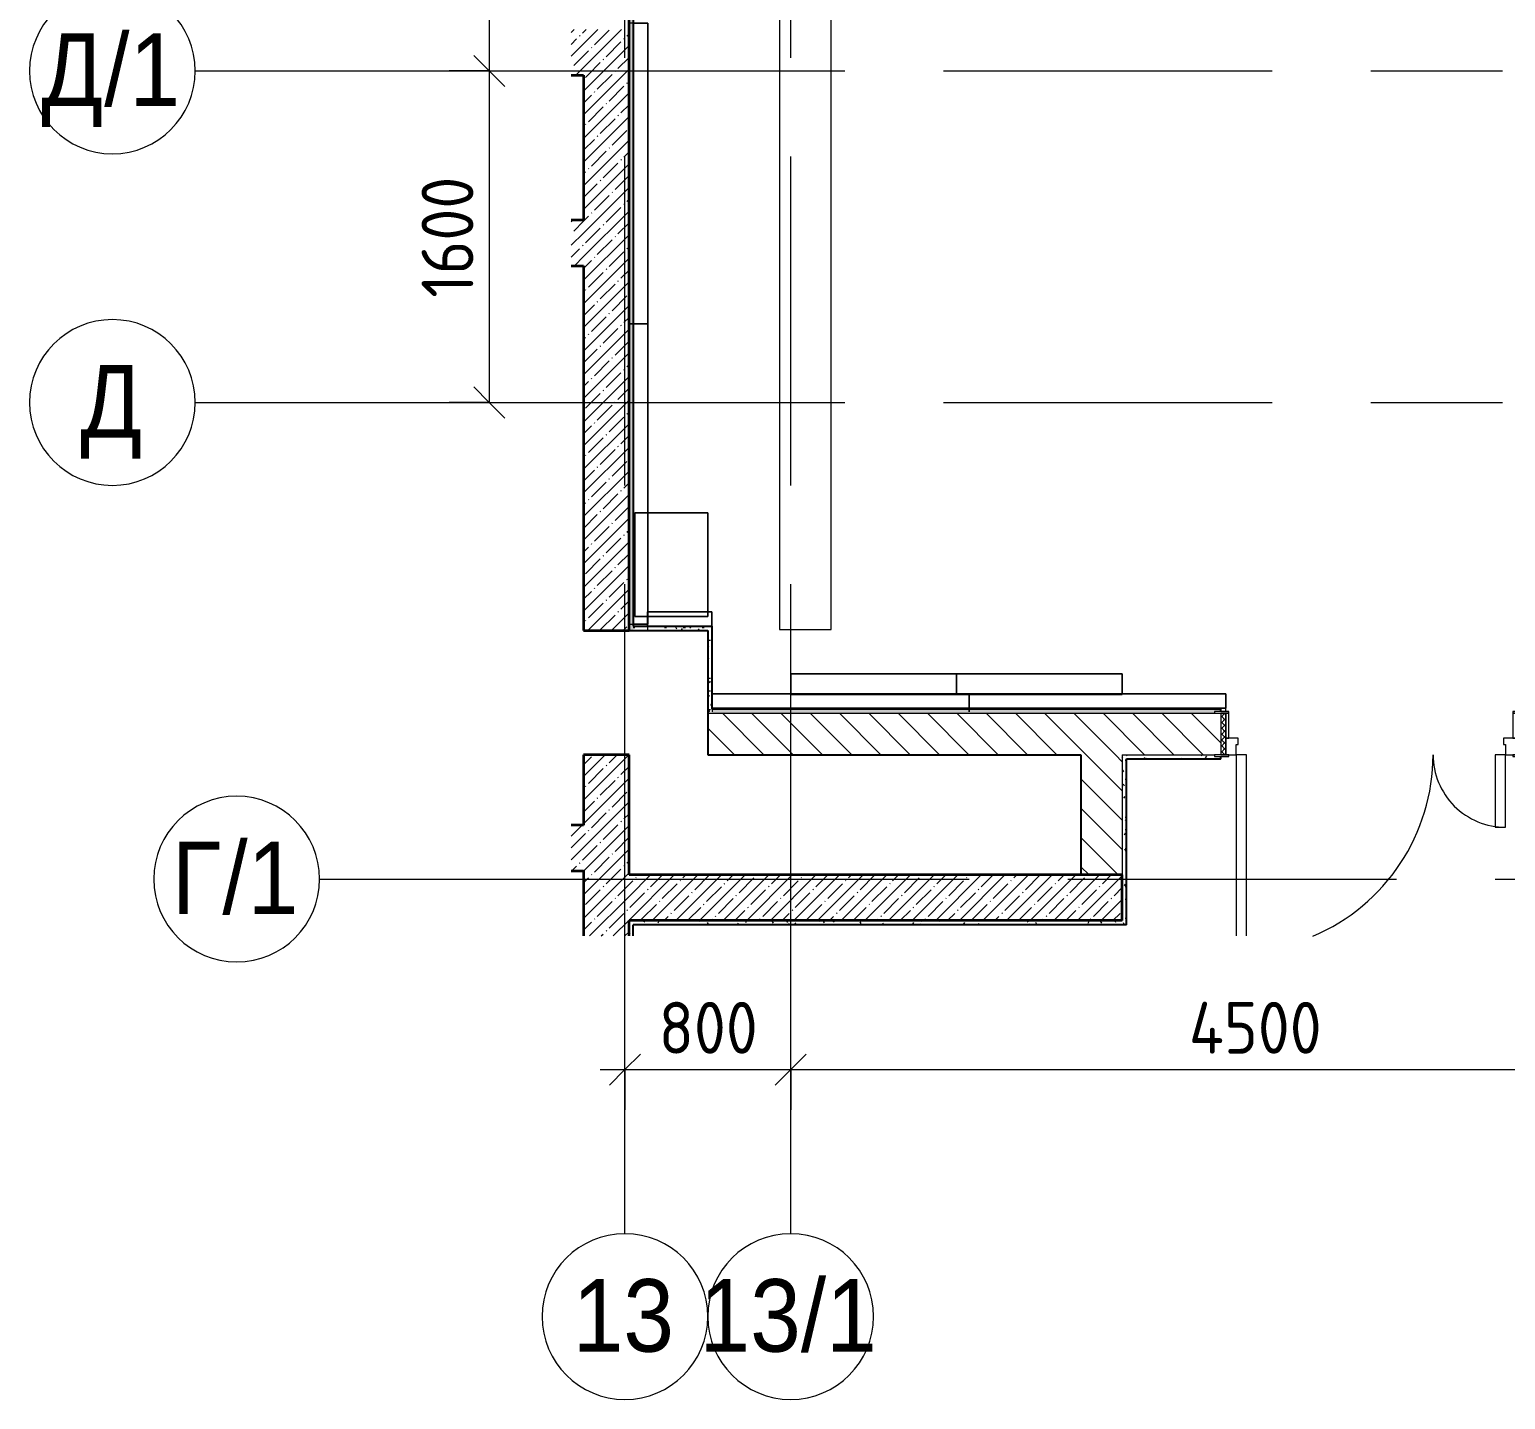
# Model space of a CAD drawing. Header units: millimetres. Extents: x 855 to 80408, y -1987 to 27400.
# Drawn here: x 8848 to 15972, y 8589 to 15200 of the extents above; entities that cross this region are included whole.
import ezdxf

# ---------------------------------------------------------------- set-up
doc = ezdxf.new("R2010")
doc.units = ezdxf.units.MM
doc.linetypes.add('Осевая', pattern=[3175, 635, -476.25, 1587.5, -476.25])
for name, color, linetype, lineweight in [('A-ANNO-DIMS', 7, 'Continuous', 9), ('A-ANNO-DIMS-100', 7, 'Continuous', 9), ('A-DOOR', 7, 'Continuous', 9), ('A-DOOR-1', 7, 'Continuous', 13), ('A-DOOR-FRAM', 7, 'Continuous', 13), ('A-DOOR-FRAM-1', 7, 'Continuous', 9), ('A-WALL', 7, 'Continuous', 9), ('I-WALL', 7, 'Continuous', 9), ('Оси', 7, 'Continuous', 9), ('Оси-1', 7, 'Continuous', 20), ('Оси-2', 7, 'Осевая', 9)]:
    doc.layers.add(name, color=color, linetype=linetype, lineweight=lineweight)
for name, color, linetype, lineweight, true_color in [('A-WALL-1', 7, 'Continuous', 25, 0x3c3c3c), ('A-WALL-2', 7, 'Continuous', 35, 0x3c3c3c), ('A-WALL-FNSH-2', 7, 'Continuous', 13, 0x3c3c3c), ('I-FURN-1', 7, 'Continuous', 9, 0xf0f0f0)]:
    doc.layers.add(name, color=color, linetype=linetype, lineweight=lineweight, true_color=true_color)
doc.styles.add('Arial', font='arial.ttf', dxfattribs={"width": 0.9, "height": 350})
doc.styles.add('ISOCPEUR_1', font='isocpeur.ttf', dxfattribs={"width": 0.9, "height": 250})
doc.dimstyles.new('ISO-2_5_0_9К_БОЛЬШОЙ', dxfattribs={"dimscale": 304.8, "dimtxt": 248.995294, "dimasz": 0.492126, "dimexe": 0.393701, "dimexo": 0.984252, "dimgap": 0, "dimtad": 1, "dimdec": 0, "dimrnd": 10, "dimzin": 0, "dimdsep": 46, "dimtxsty": 'ISOCPEUR_1', "dimblk1": 'OBLIQUE', "dimblk2": 'OBLIQUE', "dimsah": 1, "dimcen": 0.09, "dimdle": 0.393701, "dimazin": 0, "dimtfac": 1, "dimtdec": 4, "dimtix": 1, "dimtmove": 0, "dimatfit": 3, "dimfxl": 1, "dimtvp": 1, "dimtolj": 1, "dimtzin": 0, "dimarcsym": 2})
pattern_1 = [(135, (-30638.25, 0), (-70.71068, -70.71068), [])]
pattern_2 = [(45, (-30638.255, 0), (-57.02463, 57.02463), []), (45, (-30581.23, 0), (-57.02463, 57.02463), [100.806, -20.161, 3.353, -16.808])]
pattern_3 = [(0, (-30638.255, 0), (121.92, 30.48), [10.058, -81.382, 10.058, -81.382, -487.68]), (0, (-30638.255, 0), (121.92, 30.48), [-182.88, 10.058, -172.822, 10.058, -81.382, -213.36]), (0, (-30638.255, 0), (121.92, 30.48), [-457.2, 10.058, -50.902, 10.058, -142.342]), (120, (-30592.535, 15.24), (-87.356454, 90.345817), [10.058, -81.382, 10.058, -81.382, -487.68]), (120, (-30592.535, 15.24), (-87.356454, 90.345817), [-182.88, 10.058, -172.822, 10.058, -81.382, -213.36]), (120, (-30592.535, 15.24), (-87.356454, 90.345817), [-457.2, 10.058, -50.902, 10.058, -142.342]), (240, (-30577.295, 76.2), (-34.563546, -120.825817), [10.058, -81.382, 10.058, -81.382, -487.68]), (240, (-30577.295, 76.2), (-34.563546, -120.825817), [-182.88, 10.058, -172.822, 10.058, -81.382, -213.36]), (240, (-30577.295, 76.2), (-34.563546, -120.825817), [-457.2, 10.058, -50.902, 10.058, -142.342])]

# ---------------------------------------------------------------- blocks, each defined once
blk = doc.blocks.new('110_Дверь_СКБ_2Ст - Д-6_л__ ДОО_Дв_1450x2100h_Дверь из раздевальной в коридор-V1-План разверток пом_ 2_19_1_ Этаж 2')
at = {"layer": 'A-DOOR'}
h = blk.add_hatch(dxfattribs=at)
h.set_pattern_fill('FP_4', color=256, style=0, pattern_type=2)
h.set_pattern_definition([(135, (1576.41, 164.685), (-14.14214, -14.14214), []), (225, (1576.41, 164.685), (14.14214, -14.14214), [])])
h.paths.add_polyline_path([(737.5, 100), (712.5, 100), (712.5, -100), (737.5, -100)])
at = {"layer": 'A-DOOR-FRAM-1'}
h = blk.add_hatch(dxfattribs=at)
h.set_pattern_fill('FP_5', color=256, style=0, pattern_type=2)
h.set_pattern_definition([(45, (-546.384, 164.685), (-14.1421, 14.1421), []), (135, (-546.384, 164.685), (-14.1421, -14.1421), [])])
h.paths.add_polyline_path([(-712.5, 100), (-712.5, -100), (-687.5, -100), (-687.5, 100)])
at = {"layer": 'A-DOOR'}
for centre, radius, start, end in [((662.5, 100), 950, 112.92259, 180), ((-637.5, 100), 350, 360, 90)]:
    blk.add_arc(centre, radius, start, end, dxfattribs=at)
at = {"layer": 'A-DOOR-1'}
for p, q in [((612.5, 974.6), (612.5, 100)), ((662.5, 100), (662.5, 974.6)), ((-637.5, 450), (-637.5, 100)), ((-587.5, 450), (-637.5, 450)), ((-587.5, 100), (-587.5, 450)), ((-637.5, 100), (-587.5, 100)), ((612.5, 100), (662.5, 100))]:
    blk.add_line(p, q, dxfattribs=at)
at = {"layer": 'A-DOOR-FRAM'}
for p, q in [((-672.5, 108), (-742.5, 108)), ((-742.5, 108), (-742.5, 100)), ((-742.5, 100), (-672.5, 100)), ((-687.5, 100), (-712.5, 100)), ((-712.5, 100), (-712.5, -100)), ((-637.5, 100), (-687.5, 100)), ((-687.5, 100), (-687.5, 20)), ((-687.5, -100), (-687.5, 100)), ((-672.5, 100), (-672.5, 108)), ((-637.5, 50), (-637.5, 100)), ((662.5, 100), (662.5, 50)), ((712.5, 100), (662.5, 100)), ((767.5, 108), (697.5, 108)), ((697.5, 108), (697.5, 100)), ((697.5, 100), (767.5, 100)), ((712.5, 20), (712.5, 100)), ((737.5, 100), (712.5, 100)), ((712.5, 100), (712.5, -100)), ((737.5, -100), (737.5, 100)), ((767.5, 100), (767.5, 108)), ((-687.5, 20), (-627.5, 20)), ((-672.5, 20), (-687.5, 20)), ((-687.5, 20), (-687.5, -100)), ((-672.5, -100), (-672.5, 20)), ((-627.5, 50), (-637.5, 50)), ((-627.5, 20), (-627.5, 50)), ((662.5, 50), (652.5, 50)), ((652.5, 50), (652.5, 20)), ((652.5, 20), (712.5, 20)), ((712.5, 20), (697.5, 20)), ((697.5, 20), (697.5, -100)), ((712.5, -100), (712.5, 20)), ((-672.5, -100), (-742.5, -100)), ((-742.5, -100), (-742.5, -108)), ((-742.5, -108), (-672.5, -108)), ((-712.5, -100), (-687.5, -100)), ((-687.5, -100), (-672.5, -100)), ((-672.5, -108), (-672.5, -100)), ((697.5, -100), (712.5, -100)), ((767.5, -100), (697.5, -100)), ((697.5, -100), (697.5, -108)), ((697.5, -108), (767.5, -108)), ((712.5, -100), (737.5, -100)), ((767.5, -108), (767.5, -100))]:
    blk.add_line(p, q, dxfattribs=at)
blk = doc.blocks.new('Стол базовый прямоугольный - 5_8-26349451-План разверток пом_ 2_19_1_ Этаж 2')
at = {"layer": 'I-FURN-1'}
for p, q in [((1500, 125), (-1500, 125)), ((-1500, 125), (-1500, -125)), ((1500, -125), (1500, 125)), ((-1500, -125), (1500, -125))]:
    blk.add_line(p, q, dxfattribs=at)
blk = doc.blocks.new('Мат в спортивном зале - Т5-V12-План разверток пом_ 2_19_1_ Этаж 2')
at = {"layer": 'I-FURN-1'}
for p, q in [((-568.7, 925.9), (-568.7, 906.7)), ((881.3, 909.3), (-568.7, 909.3)), ((-568.7, 909.3), (-568.7, 839.3)), ((-568.7, 839.3), (-568.7, 909.3)), ((-568.7, 909.3), (881.3, 909.3)), ((881.3, 906.7), (881.3, 925.9)), ((881.3, 839.3), (881.3, 909.3)), ((881.3, 909.3), (881.3, 839.3)), ((-568.7, 839.3), (881.3, 839.3)), ((881.3, 839.3), (-568.7, 839.3))]:
    blk.add_line(p, q, dxfattribs=at)
blk = doc.blocks.new('Мат в спортивном зале - Т5-V13-План разверток пом_ 2_19_1_ Этаж 2')
at = {"layer": 'I-FURN-1'}
for p, q in [((-568.7, 925.9), (-568.7, 906.7)), ((881.3, 909.3), (-568.7, 909.3)), ((-568.7, 909.3), (-568.7, 839.3)), ((-568.7, 840.6), (-568.7, 909.3)), ((-568.7, 909.3), (881.3, 909.3)), ((881.3, 906.7), (881.3, 925.9)), ((881.3, 839.3), (881.3, 909.3)), ((881.3, 909.3), (881.3, 839.3)), ((-568.7, 839.3), (-568.7, 840.6)), ((-568.7, 839.3), (881.3, 839.3)), ((-531.6, 839.3), (-568.7, 839.3)), ((-509.7, 839.3), (-531.6, 839.3)), ((-31.6, 839.3), (-509.7, 839.3)), ((881.3, 839.3), (-31.6, 839.3))]:
    blk.add_line(p, q, dxfattribs=at)
blk = doc.blocks.new('Мат в спортивном зале - Т7-V19-План разверток пом_ 2_19_1_ Этаж 2')
at = {"layer": 'I-FURN-1'}
for p, q in [((571.3, 925.9), (571.3, 906.7)), ((881.3, 909.3), (571.3, 909.3)), ((571.3, 909.3), (571.3, 839.3)), ((571.3, 839.3), (571.3, 908.3)), ((881.3, 906.7), (881.3, 925.9)), ((881.3, 839.3), (881.3, 909.3)), ((881.3, 908.3), (881.3, 898.3)), ((881.3, 898.3), (881.3, 861.2)), ((881.3, 861.2), (881.3, 839.3)), ((571.3, 839.3), (881.3, 839.3)), ((590, 839.3), (571.3, 839.3)), ((880, 839.3), (590, 839.3)), ((881.3, 839.3), (880, 839.3))]:
    blk.add_line(p, q, dxfattribs=at)
blk = doc.blocks.new('Мат в спортивном зале - Т17-31179392-План разверток пом_ 2_19_1_ Этаж 2')
at = {"layer": 'I-FURN-1'}
for p, q in [((-358.7, 925.9), (-358.7, 906.7)), ((881.3, 909.3), (-358.7, 909.3)), ((-358.7, 909.3), (-358.7, 839.3)), ((-358.7, 842.5), (-358.7, 909.3)), ((-358.7, 909.3), (881.3, 909.3)), ((881.3, 906.7), (881.3, 925.9)), ((881.3, 839.3), (881.3, 909.3)), ((881.3, 909.3), (881.3, 839.3)), ((-358.7, 839.3), (-358.7, 842.5)), ((-358.7, 839.3), (881.3, 839.3)), ((502.3, 839.3), (-358.7, 839.3)), ((881.3, 839.3), (502.3, 839.3))]:
    blk.add_line(p, q, dxfattribs=at)
blk = doc.blocks.new('Мат в спортивном зале - Т17-V35-План разверток пом_ 2_19_1_ Этаж 2')
at = {"layer": 'I-FURN-1'}
for p, q in [((-358.7, 925.9), (-358.7, 906.7)), ((881.3, 909.3), (-358.7, 909.3)), ((-358.7, 909.3), (-358.7, 839.3)), ((-358.7, 839.3), (-358.7, 909.3)), ((-358.7, 909.3), (881.3, 909.3)), ((881.3, 906.7), (881.3, 925.9)), ((881.3, 839.3), (881.3, 909.3)), ((881.3, 909.3), (881.3, 842.5)), ((-358.7, 839.3), (881.3, 839.3)), ((142.3, 839.3), (-358.7, 839.3)), ((881.3, 839.3), (142.3, 839.3)), ((881.3, 842.5), (881.3, 839.3))]:
    blk.add_line(p, q, dxfattribs=at)
blk = doc.blocks.new('Ось сетки - D8-29747960-План разверток пом_ 2_19_1_ Этаж 2')
at = {"layer": 'Оси-1'}
for start, end in [(360, 180), (180, 360)]:
    blk.add_arc((0, 0), 4, start, end, dxfattribs=at)
blk = doc.blocks.new('DIMBLOCK5-План разверток пом_ 2_19_1_ Этаж 2')
at = {"layer": 'A-ANNO-DIMS-100', "lineweight": 20}
for p, q in [((11066.8, 17000), (10991.8, 17075)), ((11066.8, 17000), (11141.8, 16925)), ((11066.8, 15000), (10991.8, 15075)), ((11066.8, 15000), (11141.8, 14925))]:
    blk.add_line(p, q, dxfattribs=at)
at = {"layer": 'A-ANNO-DIMS-100'}
for p, q in [((10872.9, 17000), (11186.8, 17000)), ((11066.8, 17000), (10872.9, 17000)), ((11066.8, 17000), (11066.8, 15000)), ((10872.9, 15000), (11186.8, 15000)), ((11066.8, 15000), (10872.9, 15000))]:
    blk.add_line(p, q, dxfattribs=at)
at = {"layer": 'A-ANNO-DIMS-100', "color": 0, "insert": (10740.2, 15684), "char_height": 250, "width": 758.478, "attachment_point": 1, "rotation": 90, "line_spacing_factor": 1.149209, "style": 'ISOCPEUR_1'}
blk.add_mtext('2000', dxfattribs=at)
blk = doc.blocks.new('_Oblique')
at = {"color": 0, "linetype": 'ByBlock', "lineweight": -2}
blk.add_line((-0.5, -0.5), (0.5, 0.5), dxfattribs=at)
blk = doc.blocks.new('DIMBLOCK6-План разверток пом_ 2_19_1_ Этаж 2')
at = {"layer": 'A-ANNO-DIMS-100', "lineweight": 20}
for p, q in [((11066.8, 15000), (10991.8, 15075)), ((11066.8, 15000), (11141.8, 14925)), ((11066.8, 13400), (10991.8, 13475)), ((11066.8, 13400), (11141.8, 13325))]:
    blk.add_line(p, q, dxfattribs=at)
at = {"layer": 'A-ANNO-DIMS-100'}
for p, q in [((10872.9, 15000), (11186.8, 15000)), ((11066.8, 15000), (10872.9, 15000)), ((11066.8, 15000), (11066.8, 13400)), ((10872.9, 13400), (11186.8, 13400)), ((11066.8, 13400), (10872.9, 13400))]:
    blk.add_line(p, q, dxfattribs=at)
at = {"layer": 'A-ANNO-DIMS-100', "color": 0, "insert": (10740.2, 13905.5), "char_height": 250, "width": 706.764, "attachment_point": 1, "rotation": 90, "line_spacing_factor": 1.149209, "style": 'ISOCPEUR_1'}
blk.add_mtext('1600', dxfattribs=at)
blk = doc.blocks.new('DIMBLOCK7-План разверток пом_ 2_19_1_ Этаж 2')
at = {"layer": 'A-ANNO-DIMS-100'}
for p, q in [((11721.7, 9986.9), (11721.7, 10300.8)), ((12521.7, 9986.9), (12521.7, 10300.8)), ((11601.7, 10180.8), (12521.7, 10180.8)), ((11721.7, 10180.8), (11721.7, 9986.9)), ((12521.7, 10180.8), (12521.7, 9986.9))]:
    blk.add_line(p, q, dxfattribs=at)
at = {"layer": 'A-ANNO-DIMS-100', "lineweight": 20}
for p, q in [((11721.7, 10180.8), (11796.7, 10255.8)), ((12521.7, 10180.8), (12596.7, 10255.8)), ((11721.7, 10180.8), (11646.7, 10105.8)), ((12521.7, 10180.8), (12446.7, 10105.8))]:
    blk.add_line(p, q, dxfattribs=at)
at = {"layer": 'A-ANNO-DIMS-100', "color": 0, "insert": (11884.7, 10507.4), "char_height": 250, "width": 568.858, "attachment_point": 1, "line_spacing_factor": 1.149209, "style": 'ISOCPEUR_1'}
blk.add_mtext('800', dxfattribs=at)
blk = doc.blocks.new('DIMBLOCK8-План разверток пом_ 2_19_1_ Этаж 2')
at = {"layer": 'A-ANNO-DIMS-100'}
for p, q in [((12521.7, 9986.9), (12521.7, 10300.8)), ((17021.7, 9986.9), (17021.7, 10300.8)), ((12521.7, 10180.8), (17021.7, 10180.8)), ((12521.7, 10180.8), (12521.7, 9986.9)), ((17021.7, 10180.8), (17021.7, 9986.9))]:
    blk.add_line(p, q, dxfattribs=at)
at = {"layer": 'A-ANNO-DIMS-100', "lineweight": 20}
for p, q in [((12521.7, 10180.8), (12596.7, 10255.8)), ((17021.7, 10180.8), (17096.7, 10255.8)), ((12521.7, 10180.8), (12446.7, 10105.8)), ((17021.7, 10180.8), (16946.7, 10105.8))]:
    blk.add_line(p, q, dxfattribs=at)
at = {"layer": 'A-ANNO-DIMS-100', "color": 0, "insert": (14443.7, 10507.4), "char_height": 250, "width": 787.208, "attachment_point": 1, "line_spacing_factor": 1.149209, "style": 'ISOCPEUR_1'}
blk.add_mtext('4500', dxfattribs=at)

msp = doc.modelspace()

# ---------------------------------------------------------------- hatches: boundary and pattern name
at = {"layer": 'I-WALL'}
h = msp.add_hatch(dxfattribs=at)
h.set_pattern_fill('FP_13', color=256, style=0, pattern_type=2)
h.set_pattern_definition(pattern_3)
h.paths.add_polyline_path([(11761.7, 12300), (11761.7, 16680), (11741.7, 16680), (11741.7, 12300)])
h = msp.add_hatch(dxfattribs=at)
h.set_pattern_fill('FP_3', color=256, style=0, pattern_type=2)
h.set_pattern_definition(pattern_2)
h.paths.add_polyline_path([(11741.7, 14980), (11741.7, 15200), (11462.7, 15200), (11462.7, 14980), (11521.7, 14980)])
h = msp.add_hatch(dxfattribs=at)
h.set_pattern_fill('FP_3', color=256, style=0, pattern_type=2)
h.set_pattern_definition(pattern_2)
h.paths.add_polyline_path([(11717.3, 10825.4), (11741.7, 10825.4), (11741.7, 11700), (11521.7, 11700), (11521.7, 10825.4)])
h.paths.add_polyline_path([(11741.7, 12300), (11741.7, 14980), (11521.7, 14980), (11521.7, 12300)])
h = msp.add_hatch(dxfattribs=at)
h.set_pattern_fill('FP_3', color=256, style=0, pattern_type=2)
h.set_pattern_definition(pattern_2)
h.paths.add_polyline_path([(11521.7, 14060), (11521.7, 14280), (11462.7, 14280), (11462.7, 14060)])
h = msp.add_hatch(dxfattribs=at)
h.set_pattern_fill('FP_13', color=256, style=0, pattern_type=2)
h.set_pattern_definition(pattern_3)
h.paths.add_polyline_path([(12140.4, 12300), (12141.7, 12300), (12141.7, 12320), (11761.7, 12320), (11761.7, 12300), (12121.7, 12300)])
h = msp.add_hatch(dxfattribs=at)
h.set_pattern_fill('FP_13', color=256, style=0, pattern_type=2)
h.set_pattern_definition(pattern_3)
h.paths.add_polyline_path([(12141.7, 11900), (12141.7, 12300), (12121.7, 12300), (12121.7, 11900)])
h = msp.add_hatch(dxfattribs=at)
h.set_pattern_fill('FP_1', color=256, style=0, pattern_type=2)
h.set_pattern_definition(pattern_1)
h.paths.add_polyline_path([(21071.7, 11700), (21071.7, 11900), (18121.7, 11900), (18121.7, 11700), (20737.9, 11700)])
h.paths.add_polyline_path([(17521.7, 11700), (17521.7, 11900), (16047.5, 11900), (16047.5, 11700), (16822.5, 11700)])
h.paths.add_polyline_path([(14554.4, 11700), (14597.5, 11700), (14597.5, 11900), (12121.7, 11900), (12121.7, 11700), (14122.5, 11700)])
h = msp.add_hatch(dxfattribs=at)
h.set_pattern_fill('FP_13', color=256, style=0, pattern_type=2)
h.set_pattern_definition(pattern_3)
h.paths.add_polyline_path([(17521.7, 11900), (17521.7, 11920), (16047.5, 11920), (16047.5, 11908), (16077.5, 11908), (16077.5, 11900), (16100.3, 11900)])
h.paths.add_polyline_path([(14554.4, 11900), (14567.5, 11900), (14567.5, 11908), (14597.5, 11908), (14597.5, 11920), (12141.7, 11920), (12141.7, 11900), (13008.6, 11900)])
h = msp.add_hatch(dxfattribs=at)
h.set_pattern_fill('FP_1', color=256, style=0, pattern_type=2)
h.set_pattern_definition(pattern_1)
h.paths.add_polyline_path([(14122.5, 11120), (14122.5, 11700), (13922.5, 11700), (13922.5, 11120)])
h = msp.add_hatch(dxfattribs=at)
h.set_pattern_fill('FP_13', color=256, style=0, pattern_type=2)
h.set_pattern_definition(pattern_3)
h.paths.add_polyline_path([(16601.5, 11680), (16602.5, 11680), (16602.5, 11700), (16077.5, 11698.9), (16077.5, 11692), (16047.5, 11692), (16047.5, 11680), (16100.3, 11680)])
h.paths.add_polyline_path([(14567.5, 11680), (14597.5, 11680), (14597.5, 11692), (14567.5, 11692), (14567.5, 11700), (14122.5, 11700), (14122.5, 11680), (14554.4, 11680)])
h = msp.add_hatch(dxfattribs=at)
h.set_pattern_fill('FP_13', color=256, style=0, pattern_type=2)
h.set_pattern_definition(pattern_3)
h.paths.add_polyline_path([(14122.5, 10900), (14142.5, 10900), (14142.5, 11680), (14122.5, 11680), (14122.5, 11120)])
h = msp.add_hatch(dxfattribs=at)
h.set_pattern_fill('FP_3', color=256, style=0, pattern_type=2)
h.set_pattern_definition(pattern_2)
h.paths.add_polyline_path([(11521.7, 11140), (11521.7, 11360), (11462.7, 11360), (11462.7, 11140)])
h = msp.add_hatch(dxfattribs=at)
h.set_pattern_fill('FP_3', color=256, style=0, pattern_type=2)
h.set_pattern_definition(pattern_2)
h.paths.add_polyline_path([(13008.6, 10900), (14122.5, 10900), (14122.5, 11120), (11741.7, 11120), (11741.7, 10900), (11761.7, 10900)])
h = msp.add_hatch(dxfattribs=at)
h.set_pattern_fill('FP_13', color=256, style=0, pattern_type=2)
h.set_pattern_definition(pattern_3)
h.paths.add_polyline_path([(11760.1, 10825.4), (11761.7, 10825.4), (11761.7, 10900), (11741.7, 10900), (11741.7, 10825.4)])
h = msp.add_hatch(dxfattribs=at)
h.set_pattern_fill('FP_13', color=256, style=0, pattern_type=2)
h.set_pattern_definition(pattern_3)
h.paths.add_polyline_path([(11761.7, 10880), (14142.5, 10880), (14142.5, 10900), (11761.7, 10900)])

# ---------------------------------------------------------------- linework, layer by layer
at = {"layer": 'A-WALL'}
for p, q in [((12121.7, 11900), (14567.5, 11900)), ((14122.5, 11700), (14567.5, 11700)), ((14122.5, 11700), (14122.5, 11120))]:
    msp.add_line(p, q, dxfattribs=at)
at = {"layer": 'A-WALL-1'}
for p, q in [((11761.7, 16680), (11761.7, 12320)), ((11741.7, 12300), (12121.7, 12300)), ((11761.7, 12320), (12141.7, 12320)), ((12121.7, 12300), (12121.7, 11700)), ((12141.7, 12320), (12141.7, 11920)), ((14597.5, 11920), (12141.7, 11920)), ((14597.5, 11908), (14597.5, 11920)), ((12121.7, 11700), (13922.5, 11700)), ((13922.5, 11700), (13922.5, 11120)), ((14597.5, 11680), (14597.5, 11692)), ((14142.5, 11680), (14597.5, 11680)), ((14142.5, 10880), (14142.5, 11680)), ((11761.7, 10825.4), (11761.7, 10880)), ((14142.5, 10880), (11761.7, 10880))]:
    msp.add_line(p, q, dxfattribs=at)
at = {"layer": 'A-WALL-2'}
for p, q in [((11741.7, 12300), (11741.7, 16700)), ((11462.7, 14980), (11521.7, 14980)), ((11521.7, 14980), (11521.7, 14280)), ((11521.7, 14280), (11462.7, 14280)), ((11462.7, 14060), (11521.7, 14060)), ((11521.7, 14060), (11521.7, 12300)), ((11521.7, 12300), (11741.7, 12300)), ((11741.7, 11700), (11521.7, 11700)), ((11521.7, 11700), (11521.7, 11360)), ((11741.7, 11120), (11741.7, 11700)), ((11521.7, 11360), (11462.7, 11360)), ((11462.7, 11140), (11521.7, 11140)), ((11521.7, 11140), (11521.7, 10825.4)), ((14122.5, 11120), (11741.7, 11120)), ((14122.5, 10900), (14122.5, 11120)), ((11741.7, 10825.4), (11741.7, 10900)), ((14122.5, 10900), (11741.7, 10900))]:
    msp.add_line(p, q, dxfattribs=at)
at = {"layer": 'A-WALL-FNSH-2'}
for p, q in [((11762.7, 12321), (11762.7, 16679)), ((12142.7, 12321), (11762.7, 12321)), ((12142.7, 11921), (12142.7, 12321)), ((14597.5, 11921), (12142.7, 11921)), ((14597.5, 11920), (14597.5, 11921)), ((14143.5, 11679), (14597.5, 11679)), ((14143.5, 10879), (14143.5, 11679)), ((14597.5, 11679), (14597.5, 11680)), ((11762.7, 10825.4), (11762.7, 10879)), ((11762.7, 10879), (14143.5, 10879))]:
    msp.add_line(p, q, dxfattribs=at)
at = {"layer": 'I-FURN-1'}
for p, q in [((11768.9, 12867.1), (11768.9, 12367.1)), ((11831.7, 12867.1), (11768.9, 12867.1)), ((11768.9, 12867.1), (11831.7, 12867.1)), ((11768.9, 12367.1), (11768.9, 12867.1)), ((12121.7, 12867.1), (11831.7, 12867.1)), ((11831.7, 12867.1), (12121.7, 12867.1)), ((12121.7, 12389), (12121.7, 12867.1)), ((12121.7, 12867.1), (12121.7, 12389)), ((11768.9, 12367.1), (11830.4, 12367.1)), ((11830.4, 12367.1), (11768.9, 12367.1)), ((11830.4, 12367.1), (11831.7, 12367.1)), ((11831.7, 12367.1), (11830.4, 12367.1)), ((11831.7, 12367.1), (12121.7, 12367.1)), ((12121.7, 12367.1), (11831.7, 12367.1)), ((12121.7, 12367.1), (12121.7, 12389)), ((12121.7, 12389), (12121.7, 12367.1)), ((13321.7, 12090.9), (12521.7, 12090.9)), ((12521.7, 12090.9), (12521.7, 11994.1)), ((12521.7, 11994.1), (12521.7, 12090.9)), ((12521.7, 12090.9), (13321.7, 12090.9)), ((14121.7, 12090.9), (13321.7, 12090.9)), ((13321.7, 12090.9), (13321.7, 11994.1)), ((13321.7, 11994.1), (13321.7, 12090.9)), ((13321.7, 12090.9), (14121.7, 12090.9)), ((13321.7, 11994.1), (13321.7, 12090.9)), ((13321.7, 12090.9), (13321.7, 11994.1)), ((14121.7, 11994.1), (14121.7, 12090.9)), ((14121.7, 12090.9), (14121.7, 11994.1)), ((12521.7, 11994.1), (12521.7, 11990.9)), ((12521.7, 11990.9), (12521.7, 11994.1)), ((12521.7, 11990.9), (13321.7, 11990.9)), ((13321.7, 11990.9), (12521.7, 11990.9)), ((13321.7, 11994.1), (13321.7, 11990.9)), ((13321.7, 11990.9), (13321.7, 11994.1)), ((13321.7, 11990.9), (13321.7, 11994.1)), ((13321.7, 11994.1), (13321.7, 11990.9)), ((13321.7, 11990.9), (14121.7, 11990.9)), ((14121.7, 11990.9), (13321.7, 11990.9)), ((14121.7, 11990.9), (14121.7, 11994.1)), ((14121.7, 11994.1), (14121.7, 11990.9))]:
    msp.add_line(p, q, dxfattribs=at)
at = {"layer": 'Оси'}
for p, q in [((9647.6, 15000), (12147.6, 15000)), ((9647.6, 13400), (12147.6, 13400)), ((11721.7, 9388.7), (11721.7, 11888.7)), ((12521.7, 9388.7), (12521.7, 11888.7)), ((10247.6, 11100), (12747.6, 11100))]:
    msp.add_line(p, q, dxfattribs=at)
at = {"layer": 'Оси-2'}
for p, q in [((11721.7, 11888.7), (11721.7, 24898.1)), ((12521.7, 11888.7), (12521.7, 24898.1)), ((12147.6, 15000), (33042.2, 15000)), ((12147.6, 13400), (33042.2, 13400)), ((12747.6, 11100), (33642.2, 11100))]:
    msp.add_line(p, q, dxfattribs=at)

# ---------------------------------------------------------------- block references
at = {"layer": 'A-DOOR', "rotation": 180}
msp.add_blockref('110_Дверь_СКБ_2Ст - Д-6_л__ ДОО_Дв_1450x2100h_Дверь из раздевальной в коридор-V1-План разверток пом_ 2_19_1_ Этаж 2', (15335, 11800), dxfattribs=at)
at = {"layer": 'I-FURN-1'}
for name, p, rotation in [('Стол базовый прямоугольный - 5_8-26349451-План разверток пом_ 2_19_1_ Этаж 2', (12592.5, 13805), 269.9999999999999), ('Мат в спортивном зале - Т5-V12-План разверток пом_ 2_19_1_ Этаж 2', (12671.1, 14348.7), 90.00000000000017), ('Мат в спортивном зале - Т5-V13-План разверток пом_ 2_19_1_ Этаж 2', (12671.1, 12898.7), 90.00000000000017), ('Мат в спортивном зале - Т7-V19-План разверток пом_ 2_19_1_ Этаж 2', (12711.7, 13228.3), 180), ('Мат в спортивном зале - Т17-31179392-План разверток пом_ 2_19_1_ Этаж 2', (13024, 12833.4), 180), ('Мат в спортивном зале - Т17-V35-План разверток пом_ 2_19_1_ Этаж 2', (14264, 12833.4), 180)]:
    msp.add_blockref(name, p, dxfattribs=dict(at, rotation=rotation))
at = {"layer": 'Оси-1', "xscale": 99.99999999999993, "yscale": 99.99999999999993, "zscale": 99.99999999999993, "rotation": 269.9999999999994}
for p in [(9247.6, 15000), (9247.6, 13400), (9847.6, 11100)]:
    msp.add_blockref('Ось сетки - D8-29747960-План разверток пом_ 2_19_1_ Этаж 2', p, dxfattribs=at)
at = {"layer": 'Оси-1', "xscale": 99.99999999999993, "yscale": 99.99999999999993, "zscale": 99.99999999999993}
for p in [(11721.7, 8988.7), (12521.7, 8988.7)]:
    msp.add_blockref('Ось сетки - D8-29747960-План разверток пом_ 2_19_1_ Этаж 2', p, dxfattribs=at)

# ---------------------------------------------------------------- texts
at = {"layer": 'Оси', "char_height": 350, "attachment_point": 1, "style": 'Arial'}
for s, insert, width in [('\\fArial|b0|i0|c204|p34|;\\W.9;Д', (8904.5, 15181), 367.975), ('/1', (9208.1, 15181), 454.557), ('\\fArial|b0|i0|c204|p34|;\\W.9;Д', (9092.2, 13581), 367.975), ('\\fArial|b0|i0|c204|p34|;\\W.9;Г', (9534.2, 11281), 295.823), ('/1', (9778.3, 11281), 454.557), ('13', (11469.1, 9169.3), 606.076), ('13/1', (12081.5, 9169.3), 1060.633)]:
    msp.add_mtext(s, dxfattribs=dict(at, insert=insert, width=width))

# ---------------------------------------------------------------- dimensions: what is measured, and where the dimension line sits
at = {"layer": 'A-ANNO-DIMS'}
for base, p1, p2, override, picture, middle in [((11066.8, 15000), (11172.9, 17000), (11172.9, 15000), {"dimpost": '<>', "dimfxl": 2000.000075}, 'DIMBLOCK5-План разверток пом_ 2_19_1_ Этаж 2', (10941.8, 16000)), ((11066.8, 13400), (11172.9, 15000), (11172.9, 13400), {"dimpost": '<>', "dimfxl": 1600}, 'DIMBLOCK6-План разверток пом_ 2_19_1_ Этаж 2', (10941.8, 14200))]:
    dim = msp.add_linear_dim(base=base, p1=p1, p2=p2, angle=90, dimstyle='ISO-2_5_0_9К_БОЛЬШОЙ', override=override, dxfattribs=at)
    dim.commit()
    dim.dimension.update_dxf_attribs({"geometry": picture, "text_midpoint": middle})
for base, p1, p2, override, picture, middle in [((12521.7, 10180.8), (11721.7, 10286.9), (12521.7, 10286.9), {"dimpost": '<>', "dimfxl": 800}, 'DIMBLOCK7-План разверток пом_ 2_19_1_ Этаж 2', (12121.7, 10305.8)), ((17021.7, 10180.8), (12521.7, 10286.9), (17021.7, 10286.9), {"dimpost": '<>', "dimfxl": 4500}, 'DIMBLOCK8-План разверток пом_ 2_19_1_ Этаж 2', (14771.7, 10305.8))]:
    dim = msp.add_linear_dim(base=base, p1=p1, p2=p2, dimstyle='ISO-2_5_0_9К_БОЛЬШОЙ', override=override, dxfattribs=at)
    dim.commit()
    dim.dimension.update_dxf_attribs({"geometry": picture, "text_midpoint": middle})

doc.saveas('drawing.dxf')
